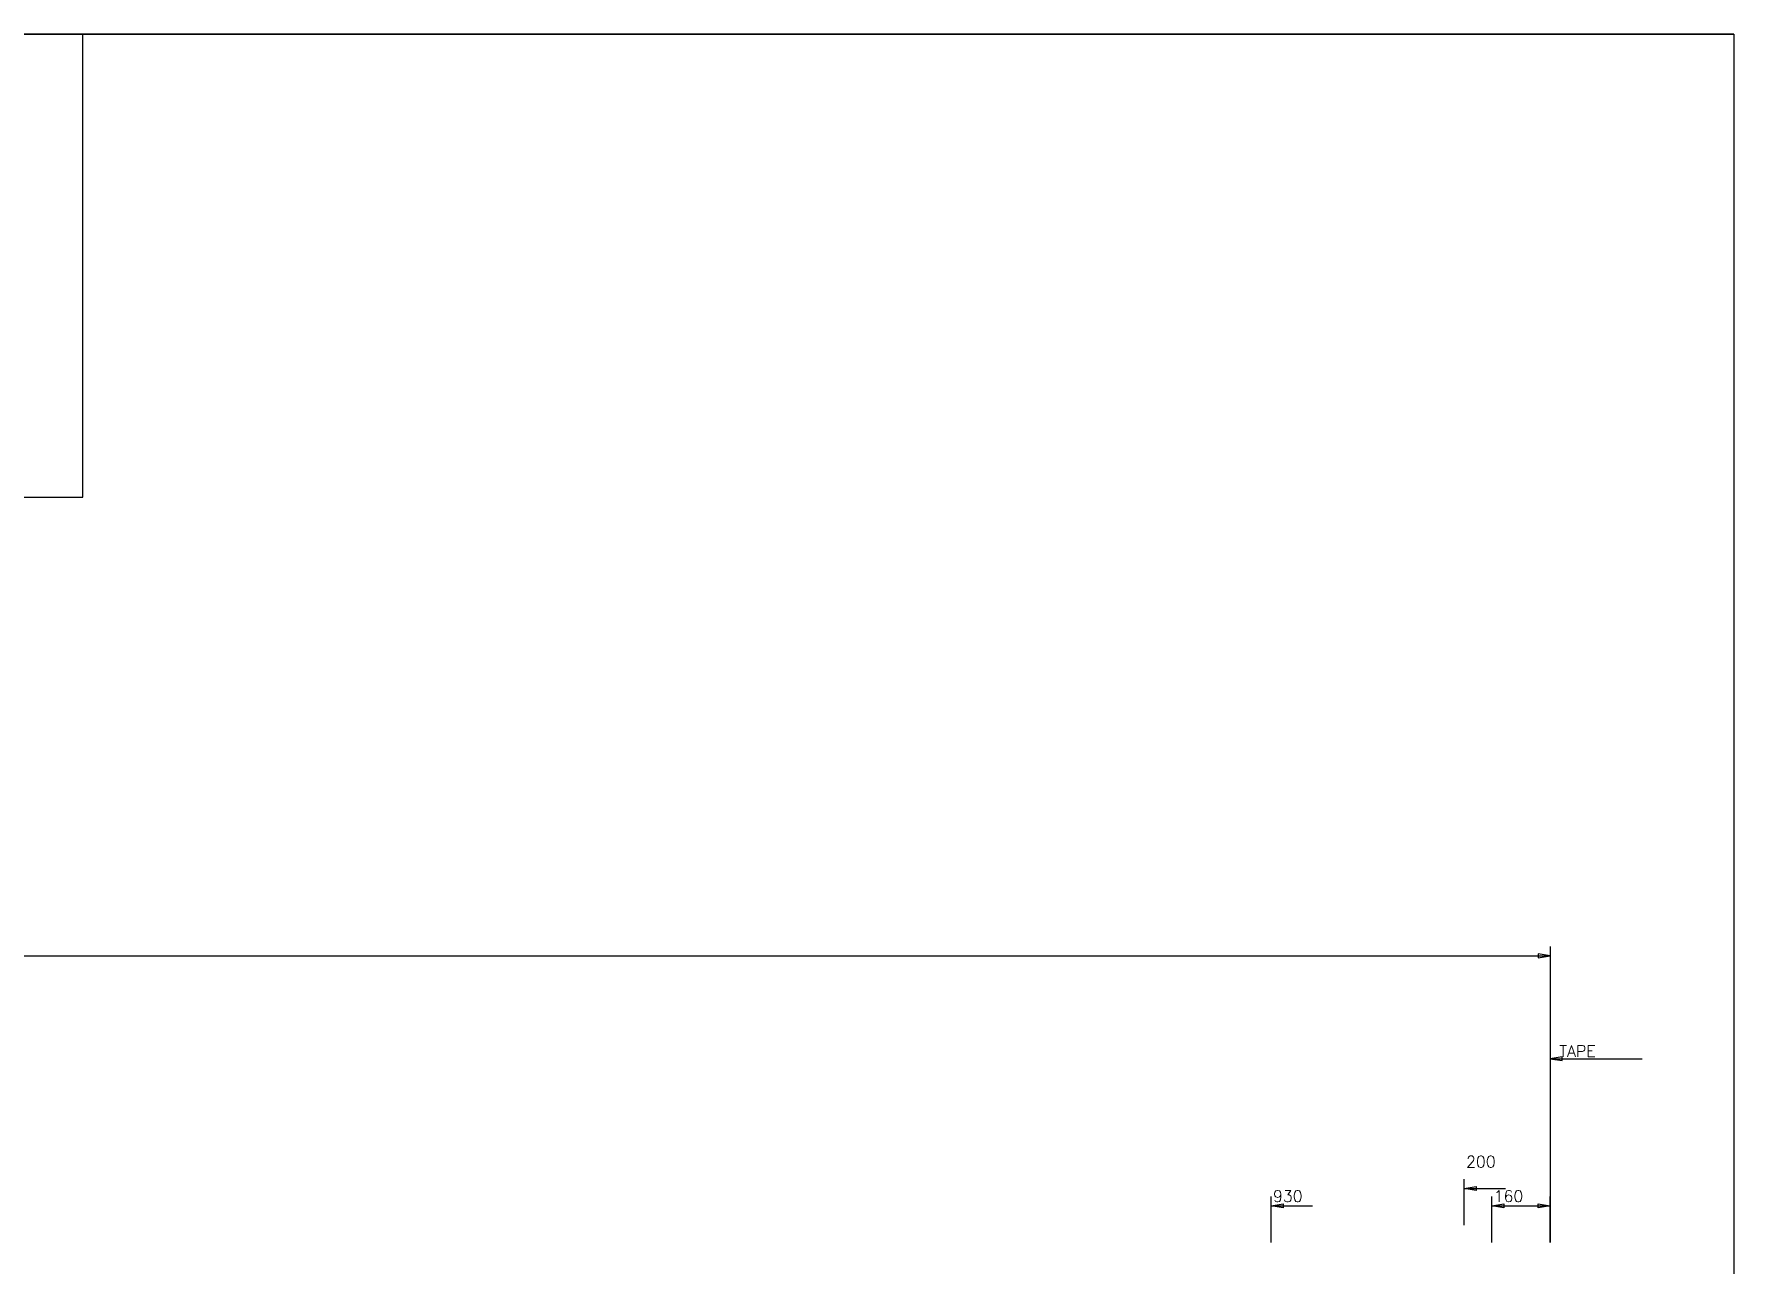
# Model space of a CAD drawing. Extents: x 0 to 420, y 0 to 297.
# Drawn here: x 185.2 to 420, y 127.1 to 297 of the extents above; entities that cross this region are included whole.
import ezdxf

# ---------------------------------------------------------------- set-up
doc = ezdxf.new("R2010")
doc.units = 0
doc.linetypes.add('CONTIN', pattern=[0])
doc.layers.get('0').update_dxf_attribs({"linetype": 'CONTIN'})
for name, color, linetype in [('1', 7, 'CONTIN'), ('10', 7, 'CONTIN'), ('11', 7, 'CONTIN'), ('16', 7, 'CONTIN'), ('2', 7, 'CONTIN'), ('20', 7, 'CONTIN'), ('21', 7, 'CONTIN'), ('22', 7, 'CONTIN'), ('6', 4, 'CONTIN')]:
    doc.layers.add(name, color=color, linetype=linetype)
doc.styles.add('SIMPLEX', font='SIMPLEX')

# ---------------------------------------------------------------- blocks, each defined once
blk = doc.blocks.new('CZEBORDR')
at = {"layer": '22'}
for p, q in [((0, 297), (420, 297)), ((420, 297), (420, 0))]:
    blk.add_line(p, q, dxfattribs=at)
blk = doc.blocks.new('LOGO')
at = {"linetype": 'CONTINUOUS'}
blk.add_line((0, 297), (-420, 297), dxfattribs=at)
at = {"layer": '22'}
blk.add_line((0, 297), (0, 0), dxfattribs=at)
blk = doc.blocks.new('CYAN_CRCL')
at = {"layer": '6'}
blk.add_circle((0, 0), 0.889, dxfattribs=at)
blk = doc.blocks.new('SWHOLE')
at = {"layer": '6'}
blk.add_blockref('CYAN_CRCL', (0, 0), dxfattribs=at)
blk = doc.blocks.new('ARROW')
at = {"layer": '2'}
for p, q in [((0, 0), (-1.651, 0.275)), ((-1.651, 0.275), (-1.651, -0.275)), ((-1.651, -0.275), (0, 0))]:
    blk.add_line(p, q, dxfattribs=at)
blk = doc.blocks.new('TICK')
at = {"layer": '1'}
blk.add_line((-1.6, 0), (1.6, 0), dxfattribs=at)
blk = doc.blocks.new('PL3cl-')
at = {"layer": '1'}
blk.add_line((17.78, 44.45), (17.78, 17.78), dxfattribs=at)
at = {"layer": '10'}
for p, q in [((35.56, 38.1), (17.78, 38.1)), ((17.78, 38.1), (17.78, 20.32)), ((35.56, 20.32), (35.56, 38.1)), ((17.78, 20.32), (35.56, 20.32))]:
    blk.add_line(p, q, dxfattribs=at)
at = {"layer": '2'}
for p, q in [((17.78, 41.275), (21.59, 41.275)), ((16.786, 38.1), (12.802, 38.1)), ((13.343, 20.32), (13.343, 38.1)), ((36.554, 38.1), (40.538, 38.1)), ((39.997, 20.32), (39.997, 38.1)), ((36.554, 29.21), (40.538, 29.21)), ((36.554, 29.21), (40.538, 29.21)), ((16.786, 20.32), (12.802, 20.32)), ((17.78, 18.995), (17.78, 9.652)), ((17.78, 18.995), (17.78, 13.697)), ((31.75, 13.382), (31.75, 19.05)), ((35.56, 18.995), (35.56, 9.652)), ((36.554, 20.32), (40.538, 20.32)), ((17.78, 14.652), (17.78, 14.417)), ((17.78, 14.652), (31.75, 14.652)), ((35.56, 10.922), (17.78, 10.922)), ((17.78, 10.922), (17.78, 10.922))]:
    blk.add_line(p, q, dxfattribs=at)
at = {"layer": '20'}
for p, q in [((0, 0), (0, 50.8)), ((0, 50.8), (50.8, 50.8)), ((50.8, 0), (50.8, 50.8)), ((0, 0), (50.8, 0))]:
    blk.add_line(p, q, dxfattribs=at)
at = {"layer": '1', "xscale": 0.75, "yscale": 0.75, "zscale": 0.75}
blk.add_blockref('SWHOLE', (31.75, 29.21), dxfattribs=at)
blk.add_blockref('SWHOLE', (31.75, 29.21), dxfattribs=at)
at = {"layer": '2', "rotation": 180}
blk.add_blockref('ARROW', (17.78, 41.275), dxfattribs=at)
at = {"layer": '2', "xscale": 0.5, "yscale": 0.5, "zscale": 0.5, "rotation": 45}
for p in [(13.343, 38.1), (39.997, 38.1), (39.997, 29.21), (39.997, 29.21), (13.343, 20.32), (39.997, 20.32), (17.78, 14.652), (31.75, 14.652), (17.78, 10.922), (35.56, 10.922)]:
    blk.add_blockref('TICK', p, dxfattribs=at)
at = {"layer": '11', "style": 'SIMPLEX'}
for s, p in [('60', (40.905, 35.835)), ('120', (8.05, 27.707)), ('60', (40.905, 23.008)), ('100', (23.76, 11.625)), ('150', (25.665, 8.149))]:
    blk.add_text(s, height=1.587, dxfattribs=at).set_placement(p)
at = {"layer": '16', "style": 'SIMPLEX'}
for s, p in [('cl-001', (0.794, 48.419)), ('8 x 120 x 150 PL', (0.794, 0.794))]:
    blk.add_text(s, height=1.587, dxfattribs=at).set_placement(p)
at = {"layer": '2', "style": 'SIMPLEX'}
blk.add_text('Beam Web', height=1.587, dxfattribs=at).set_placement((22.86, 40.513))
at = {"layer": '21', "style": 'SIMPLEX'}
blk.add_text('D= 22', height=1.587, dxfattribs=at).set_placement((0.794, 46.038))
blk = doc.blocks.new('CZEPIECE')
at = {"layer": '2'}
for p, q in [((50.8, 105.664), (394.6, 105.664)), ((394.6, 106.934), (394.6, 66.04)), ((394.6, 92.71), (394.6, 85.09)), ((394.6, 91.44), (407.3, 91.44)), ((382.741, 68.421), (382.741, 74.771)), ((382.741, 73.501), (388.456, 73.501)), ((356.078, 66.04), (356.078, 72.39)), ((356.078, 71.12), (361.793, 71.12)), ((386.551, 66.04), (386.551, 72.39)), ((386.551, 71.12), (392.266, 71.12)), ((392.266, 71.12), (394.6, 71.12)), ((394.6, 66.04), (394.6, 72.39))]:
    blk.add_line(p, q, dxfattribs=at)
at = {"rotation": 180}
blk.add_blockref('ARROW', (394.6, 91.44), dxfattribs=at)
at = {"layer": '1', "xscale": -1}
for p in [(382.741, 73.501), (356.078, 71.12), (386.551, 71.12)]:
    blk.add_blockref('ARROW', p, dxfattribs=at)
at = {"layer": '2'}
blk.add_blockref('ARROW', (394.6, 105.664), dxfattribs=at)
at = {"layer": '2', "xscale": -1, "rotation": 180}
blk.add_blockref('ARROW', (394.6, 71.12), dxfattribs=at)
at = {"layer": '11', "style": 'SIMPLEX'}
for s, p in [('200', (383.006, 76.412)), ('930', (356.342, 71.649)), ('160', (386.816, 71.649))]:
    blk.add_text(s, height=1.587, dxfattribs=at).set_placement(p)
at = {"layer": '2', "style": 'SIMPLEX'}
blk.add_text('TAPE', height=1.587, dxfattribs=at).set_placement((395.87, 91.694))

msp = doc.modelspace()

# ---------------------------------------------------------------- block references
at = {"xscale": 1.26, "yscale": 1.26, "zscale": 1.26}
msp.add_blockref('PL3cl-', (128, 233), dxfattribs=at)
msp.add_blockref('CZEPIECE', (0, 64))
at = {"layer": '1'}
msp.add_blockref('CZEBORDR', (0, 0), dxfattribs=at)
at = {"layer": '2'}
msp.add_blockref('LOGO', (420, 0), dxfattribs=at)

doc.saveas('drawing.dxf')
